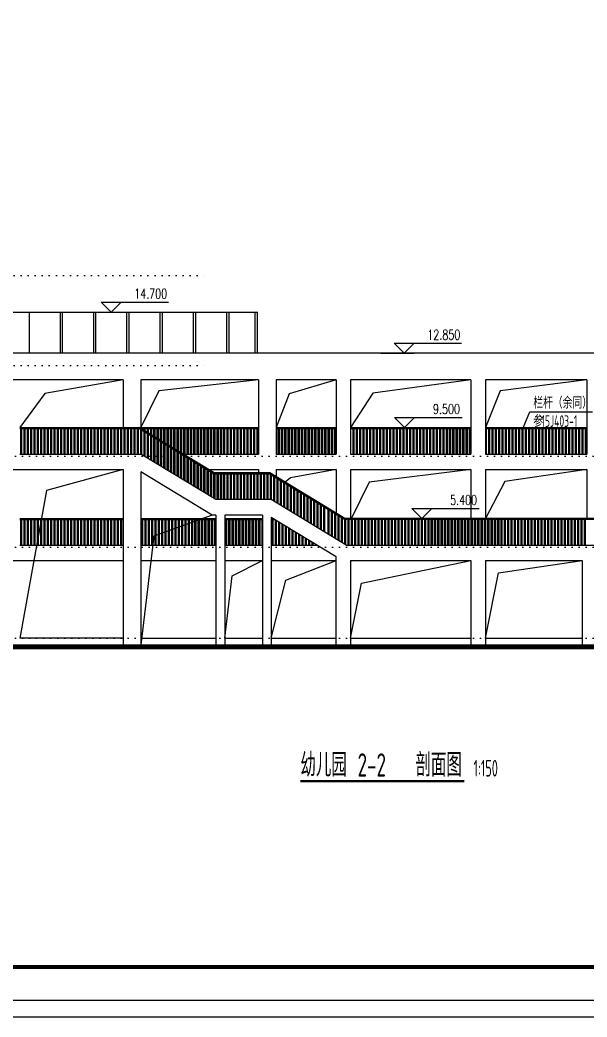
# Model space of a CAD drawing. Header units: millimetres. Extents: x -1048436 to -185795, y -983427 to 400387.
# Drawn here: x -732576 to -707016, y -983427 to -938478 of the extents above; entities that cross this region are included whole.
import ezdxf
from ezdxf.enums import TextEntityAlignment as Align

# ---------------------------------------------------------------- set-up
doc = ezdxf.new("R2010")
doc.units = ezdxf.units.MM
doc.header["$LTSCALE"] = 500
doc.linetypes.add('DOT', pattern=[6.35, 0, -6.35])
for name, color, linetype in [('C-SHET-TTLB', 11, 'Continuous'), ('DIM_ELEV', 3, 'Continuous'), ('PUB_TEXT', 7, 'Continuous'), ('建-文字', 4, 'Continuous'), ('建-楼梯-扶手栏杆', 3, 'Continuous'), ('建-窗', 135, 'Continuous'), ('建-符号', 13, 'Continuous'), ('楼层虚线', 1, 'Continuous')]:
    doc.layers.add(name, color=color, linetype=linetype)
doc.styles.add('_TCH_DIM', font='SIMPLEX', dxfattribs={"bigfont": 'GBCBIG'})
doc.styles.add('ECADI', font='hzs.shx', dxfattribs={"width": 0.7, "bigfont": 'hztxt.shx'})
doc.styles.add('XD2008', font='xd-hzs.shx', dxfattribs={"width": 0.7, "bigfont": 'xd-hztxt.shx'})
doc.styles.add('法文字体', font='tssdeng1.shx', dxfattribs={"width": 0.7, "bigfont": '@extfont2.shx'})

# ---------------------------------------------------------------- blocks, each defined once
blk = doc.blocks.new('集团图框A1')
at = {"layer": 'C-SHET-TTLB'}
for points in [[(1095.85, -95.53), (1095.85, -699.53), (244.85, -699.53), (244.85, -95.53)], [(1090.85, -100.53), (1090.85, -694.53), (249.85, -694.53), (249.85, -100.53)]]:
    blk.add_lwpolyline(points, close=True, dxfattribs=at)
at = {"layer": 'C-SHET-TTLB', "const_width": 1.2}
blk.add_lwpolyline([(268.25, -110.53), (1080.85, -110.53), (1080.85, -684.53), (268.25, -684.53)], close=True, dxfattribs=at)
at = {"color": 2, "style": 'ECADI', "width": 0.7}
for tag, p in [('序号1', (1009.72, -381.88)), ('记要1', (1037.92, -381.9)), ('日期1', (1073.26, -381.71)), ('序号2', (1009.72, -387.77)), ('记要2', (1037.92, -387.79)), ('日期2', (1073.26, -387.6)), ('序号3', (1009.72, -393.63)), ('记要3', (1037.92, -393.65)), ('日期3', (1073.26, -393.46)), ('序号4', (1009.72, -399.51)), ('记要4', (1037.92, -399.53)), ('日期4', (1073.26, -399.35)), ('合作设计单位', (1042.53, -542.75)), ('审定人', (1041.84, -561.74)), ('审核人', (1041.84, -571.23)), ('设计总负责人', (1041.84, -580.99)), ('专业负责人', (1041.84, -591.72)), ('校对人', (1041.84, -601.96)), ('设计人', (1041.84, -611.83)), ('建设单位上', (1044.38, -619.93)), ('建设单位中', (1044.38, -623.89)), ('建设单位下', (1044.38, -627.74)), ('项目名称上', (1044.35, -632.3)), ('项目名称中', (1044.35, -636.38)), ('项目名称下', (1044.35, -640.33)), ('子项', (1043.59, -646.93)), ('图名上', (1044.47, -653.59)), ('图名中', (1044.47, -657.5)), ('图名下', (1044.47, -661.62)), ('工程编号', (1027.1, -667.58)), ('阶段', (1063.92, -667.61)), ('比例', (1025.96, -674.19)), ('专业', (1063.72, -673.97)), ('日期', (1026.1, -680.73)), ('图别、图号', (1066.05, -680.84))]:
    blk.add_attdef(tag, text='', height=3.5, dxfattribs=at).set_placement(p, align=Align.MIDDLE)
blk = doc.blocks.new('A1')
blk.add_blockref('集团图框A1', (-609654.51, -640037.88))

msp = doc.modelspace()

# ---------------------------------------------------------------- linework, layer by layer
for p, q in [((-693600, -953498.1), (-733249.5, -953498.1)), ((-727928.5, -954698.1), (-733349.5, -954698.1)), ((-727928.5, -954698.1), (-727928.5, -956848.1)), ((-721824.4, -954698.1), (-727128.5, -954698.1)), ((-727128.5, -954698.1), (-727128.5, -956848.1)), ((-721824.4, -954698.1), (-721824.4, -958048.1)), ((-718321.2, -954698.1), (-721024.4, -954698.1)), ((-721024.4, -954698.1), (-721024.4, -958048.1)), ((-718321.2, -954698.1), (-718321.2, -958048.1)), ((-712248.2, -954698.1), (-717671.2, -954698.1)), ((-717671.2, -954698.1), (-717671.2, -958048.1)), ((-712248.2, -954698.1), (-712248.2, -958048.1)), ((-707031.7, -954698.1), (-711598.2, -954698.1)), ((-711598.2, -954698.1), (-711598.2, -958048.1)), ((-707031.7, -954698.1), (-707031.7, -958048.1)), ((-727928.6, -958748.1), (-727928.6, -966648.1)), ((-721824.4, -958748.1), (-721824.4, -958948.1)), ((-721024.4, -958748.1), (-721024.4, -959076.3)), ((-718321.2, -958748.1), (-718321.2, -960715.8)), ((-717671.2, -958748.1), (-717671.2, -960998.1)), ((-712248.2, -958748.1), (-712248.2, -960948.1)), ((-711598.2, -958748.1), (-711598.2, -960948.1)), ((-707031.7, -958748.1), (-707031.7, -960948.1)), ((-723748.5, -960798.1), (-723748.5, -966648.1)), ((-723348.5, -960798.1), (-723348.5, -966648.1)), ((-721648.5, -960798.1), (-721648.5, -966648.1)), ((-721248.5, -960899.9), (-721248.5, -966648.1)), ((-717671.9, -962848.1), (-717671.9, -966648.1)), ((-712248.2, -962848.1), (-712248.2, -966648.1)), ((-711598.2, -962848.1), (-711598.2, -966648.1)), ((-707230.9, -962848.1), (-707230.9, -966748.1)), ((-727928.6, -966348.1), (-732576.4, -966348.1)), ((-733576.4, -966648.1), (-697200, -966648.1))]:
    msp.add_line(p, q)
for points, const_width in [([(-733176.4, -951648.1), (-721867.6, -951648.1), (-721867.6, -953498.1), (-693600, -953498.1), (-693600, -952748.1), (-693000, -952748.1), (-693000, -943748.1), (-689500, -943748.1), (-689500, -952748.1), (-673200, -952748.1), (-673200, -966648.1)], 50), ([(-693591.7, -966447.8), (-697195.8, -966748.1), (-733576.4, -966748.1)], 200)]:
    msp.add_lwpolyline(points, dxfattribs=dict(const_width=const_width))
for points in [[(-727928.5, -954698.1), (-731459.6, -955318), (-732576.4, -956848.1)], [(-721824.4, -954698.1), (-726314.7, -955193.4), (-727128.5, -956848.1)], [(-718321.2, -954698.1), (-720441.4, -955338.6), (-721024.4, -956848.1)], [(-712248.2, -954698.1), (-716666, -955304.8), (-717671.2, -956848.1)], [(-707031.7, -954698.1), (-710936.9, -955202.5), (-711598.2, -956848.1)], [(-732576.4, -958048.1), (-727128.5, -958048.1)], [(-717868.5, -962148.1), (-721248.5, -960098.1), (-723748.5, -960098.1), (-727128.5, -958048.1)], [(-725219.6, -958048.1), (-721824.4, -958048.1)], [(-721024.4, -958048.1), (-718321.2, -958048.1)], [(-717671.2, -958048.1), (-712248.2, -958048.1)], [(-711598.2, -958048.1), (-707031.7, -958048.1)], [(-733176.4, -958748.1), (-727928.6, -958748.1)], [(-727928.6, -958748.1), (-731383.3, -959696.6), (-732576.4, -966348.1)], [(-724065.5, -958748.1), (-721824.4, -958748.1)], [(-721024.4, -958748.1), (-718321.2, -958748.1)], [(-718321.2, -958748.1), (-720383.8, -959111.8), (-720628.3, -959316.6)], [(-717671.2, -958748.1), (-712248.2, -958748.1)], [(-712248.2, -958748.1), (-716837.7, -959315), (-717658.8, -960998.1)], [(-711598.2, -958748.1), (-707031.7, -958748.1)], [(-707031.7, -958748.1), (-710727.9, -959279.5), (-711598.2, -960948.1)], [(-723748.5, -960798.1), (-723916.2, -960798.1), (-727128.6, -958849.8), (-727128.6, -966648.1)], [(-723916.2, -960798.1), (-726540.2, -961751.9), (-727128.6, -966648.1)], [(-721648.5, -960798.1), (-723348.5, -960798.1)], [(-718321.9, -966648.1), (-718321.9, -962674.9), (-721248.5, -960899.9)], [(-732576.4, -962148.1), (-727928.6, -962148.1)], [(-727128.6, -962148.1), (-723748.5, -962148.1)], [(-723348.5, -962148.1), (-721648.5, -962148.1)], [(-721248.5, -962148.1), (-719190.4, -962148.1)], [(-717868.5, -962148.1), (-700800, -962148.1)], [(-733176.4, -962848.1), (-727928.6, -962848.1)], [(-727128.6, -962848.1), (-723748.5, -962848.1)], [(-723348.5, -962848.1), (-721648.5, -962848.1)], [(-723348.5, -966348.1), (-723004.5, -963534.3), (-721648.5, -962848.1)], [(-721248.5, -962848.1), (-718321.9, -962848.1)], [(-721248.5, -966348.1), (-720591.4, -963727.6), (-718321.9, -962848.1)], [(-717671.9, -962848.1), (-712248.2, -962848.1)], [(-717671.9, -966348.1), (-717186.4, -963864), (-712248.2, -962848.1)], [(-711598.2, -962848.1), (-707230.9, -962848.1)], [(-711598.2, -966348.1), (-711010, -963401.8), (-707230.9, -962848.1)], [(-727128.6, -966348.1), (-723748.5, -966348.1)], [(-723348.5, -966348.1), (-721648.5, -966348.1)], [(-721248.5, -966348.1), (-718321.9, -966348.1)], [(-717671.9, -966348.1), (-712248.2, -966348.1)], [(-711598.2, -966348.1), (-707230.9, -966348.1)]]:
    msp.add_lwpolyline(points)
at = {"layer": 'DIM_ELEV'}
for p, q in [((-728467.6, -951648.1), (-728917.6, -951198.1)), ((-728917.6, -951198.1), (-725880.1, -951198.1)), ((-728467.6, -951648.1), (-728017.6, -951198.1)), ((-729517.6, -951648.1), (-728017.6, -951648.1)), ((-715257, -953498.1), (-715707, -953048.1)), ((-715707, -953048.1), (-712669.5, -953048.1)), ((-715257, -953498.1), (-714807, -953048.1)), ((-716307, -953498.1), (-714807, -953498.1)), ((-715238.9, -956848.1), (-715688.9, -956398.1)), ((-715688.9, -956398.1), (-712651.4, -956398.1)), ((-715238.9, -956848.1), (-714788.9, -956398.1)), ((-716288.9, -956848.1), (-714788.9, -956848.1)), ((-714468.3, -960948.1), (-714918.3, -960498.1)), ((-714918.3, -960498.1), (-711880.8, -960498.1)), ((-714468.3, -960948.1), (-714018.3, -960498.1)), ((-715518.3, -960948.1), (-714018.3, -960948.1))]:
    msp.add_line(p, q, dxfattribs=at)
at = {"layer": '建-楼梯-扶手栏杆'}
for p, q in [((-732549.4, -956898.1), (-732549.4, -958048.1)), ((-732499.4, -956898.1), (-732499.4, -958048.1)), ((-732399.4, -956898.1), (-732399.4, -958048.1)), ((-732349.4, -956898.1), (-732349.4, -958048.1)), ((-732249.4, -956898.1), (-732249.4, -958048.1)), ((-732199.4, -956898.1), (-732199.4, -958048.1)), ((-732099.4, -956898.1), (-732099.4, -958048.1)), ((-732049.4, -956898.1), (-732049.4, -958048.1)), ((-731949.4, -956898.1), (-731949.4, -958048.1)), ((-731899.4, -956898.1), (-731899.4, -958048.1)), ((-731799.4, -956898.1), (-731799.4, -958048.1)), ((-731749.4, -956898.1), (-731749.4, -958048.1)), ((-731649.4, -956898.1), (-731649.4, -958048.1)), ((-731599.4, -956898.1), (-731599.4, -958048.1)), ((-731499.4, -956898.1), (-731499.4, -958048.1)), ((-731449.4, -956898.1), (-731449.4, -958048.1)), ((-731349.4, -956898.1), (-731349.4, -958048.1)), ((-731299.4, -956898.1), (-731299.4, -958048.1)), ((-731199.4, -956898.1), (-731199.4, -958048.1)), ((-731149.4, -956898.1), (-731149.4, -958048.1)), ((-731049.4, -956898.1), (-731049.4, -958048.1)), ((-730999.4, -956898.1), (-730999.4, -958048.1)), ((-730899.4, -956898.1), (-730899.4, -958048.1)), ((-730849.4, -956898.1), (-730849.4, -958048.1)), ((-730749.4, -956898.1), (-730749.4, -958048.1)), ((-730699.4, -956898.1), (-730699.4, -958048.1)), ((-730599.4, -956898.1), (-730599.4, -958048.1)), ((-730549.4, -956898.1), (-730549.4, -958048.1)), ((-730449.4, -956898.1), (-730449.4, -958048.1)), ((-730399.4, -956898.1), (-730399.4, -958048.1)), ((-730299.4, -956898.1), (-730299.4, -958048.1)), ((-730249.4, -956898.1), (-730249.4, -958048.1)), ((-730149.4, -956898.1), (-730149.4, -958048.1)), ((-730099.4, -956898.1), (-730099.4, -958048.1)), ((-729999.4, -956898.1), (-729999.4, -958048.1)), ((-729949.4, -956898.1), (-729949.4, -958048.1)), ((-729849.4, -956898.1), (-729849.4, -958048.1)), ((-729799.4, -956898.1), (-729799.4, -958048.1)), ((-729699.4, -956898.1), (-729699.4, -958048.1)), ((-729649.4, -956898.1), (-729649.4, -958048.1)), ((-729549.4, -956898.1), (-729549.4, -958048.1)), ((-729499.4, -956898.1), (-729499.4, -958048.1)), ((-729399.4, -956898.1), (-729399.4, -958048.1)), ((-729349.4, -956898.1), (-729349.4, -958048.1)), ((-729249.4, -956898.1), (-729249.4, -958048.1)), ((-729199.4, -956898.1), (-729199.4, -958048.1)), ((-729099.4, -956898.1), (-729099.4, -958048.1)), ((-729049.4, -956898.1), (-729049.4, -958048.1)), ((-728949.4, -956898.1), (-728949.4, -958048.1)), ((-728899.4, -956898.1), (-728899.4, -958048.1)), ((-728799.4, -956898.1), (-728799.4, -958048.1)), ((-728749.4, -956898.1), (-728749.4, -958048.1)), ((-728649.4, -956898.1), (-728649.4, -958048.1)), ((-728599.4, -956898.1), (-728599.4, -958048.1)), ((-728499.4, -956898.1), (-728499.4, -958048.1)), ((-728449.4, -956898.1), (-728449.4, -958048.1)), ((-728349.4, -956898.1), (-728349.4, -958048.1)), ((-728299.4, -956898.1), (-728299.4, -958048.1)), ((-728199.4, -956898.1), (-728199.4, -958048.1)), ((-728149.4, -956898.1), (-728149.4, -958048.1)), ((-728049.4, -956898.1), (-728049.4, -958048.1)), ((-727999.4, -956898.1), (-727999.4, -958048.1)), ((-727899.4, -956898.1), (-727899.4, -958048.1)), ((-727849.4, -956898.1), (-727849.4, -958048.1)), ((-727749.4, -956898.1), (-727749.4, -958048.1)), ((-727699.4, -956898.1), (-727699.4, -958048.1)), ((-727599.4, -956898.1), (-727599.4, -958048.1)), ((-727549.4, -956898.1), (-727549.4, -958048.1)), ((-727449.4, -956898.1), (-727449.4, -958048.1)), ((-727399.4, -956898.1), (-727399.4, -958048.1)), ((-727299.4, -956898.1), (-727299.4, -958048.1)), ((-727249.4, -956898.1), (-727249.4, -958048.1)), ((-727149.4, -956936.2), (-727149.4, -958048.1)), ((-727099.4, -956898.1), (-727099.4, -956908)), ((-726999.4, -956898.1), (-726999.4, -956968.7)), ((-726949.4, -956898.1), (-726949.4, -956999)), ((-726849.4, -956898.1), (-726849.4, -957059.6)), ((-726799.4, -956898.1), (-726799.4, -957090)), ((-726699.4, -956898.1), (-726699.4, -957150.6)), ((-726649.4, -956898.1), (-726649.4, -957180.9)), ((-726549.4, -956898.1), (-726549.4, -957241.6)), ((-726499.4, -956898.1), (-726499.4, -957271.9)), ((-726399.4, -956898.1), (-726399.4, -957332.6)), ((-726349.4, -956898.1), (-726349.4, -957362.9)), ((-726249.4, -956898.1), (-726249.4, -957423.5)), ((-726199.4, -956898.1), (-726199.4, -957453.9)), ((-726099.4, -956898.1), (-726099.4, -957514.5)), ((-726049.4, -956898.1), (-726049.4, -957544.8)), ((-725949.4, -956898.1), (-725949.4, -957605.5)), ((-725899.4, -956898.1), (-725899.4, -957635.8)), ((-725799.4, -956898.1), (-725799.4, -957696.5)), ((-725749.4, -956898.1), (-725749.4, -957726.8)), ((-725649.4, -956898.1), (-725649.4, -957787.4)), ((-725599.4, -956898.1), (-725599.4, -957817.8)), ((-725499.4, -956898.1), (-725499.4, -957878.4)), ((-725449.4, -956898.1), (-725449.4, -957908.7)), ((-725349.4, -956898.1), (-725349.4, -957969.4)), ((-725299.4, -956898.1), (-725299.4, -957999.7)), ((-725199.4, -956898.1), (-725199.4, -958048.1)), ((-725149.4, -956898.1), (-725149.4, -958048.1)), ((-725049.4, -956898.1), (-725049.4, -958048.1)), ((-724999.4, -956898.1), (-724999.4, -958048.1)), ((-724899.4, -956898.1), (-724899.4, -958048.1)), ((-724849.4, -956898.1), (-724849.4, -958048.1)), ((-724749.4, -956898.1), (-724749.4, -958048.1)), ((-724699.4, -956898.1), (-724699.4, -958048.1)), ((-724599.4, -956898.1), (-724599.4, -958048.1)), ((-724549.4, -956898.1), (-724549.4, -958048.1)), ((-724449.4, -956898.1), (-724449.4, -958048.1)), ((-724399.4, -956898.1), (-724399.4, -958048.1)), ((-724299.4, -956898.1), (-724299.4, -958048.1)), ((-724249.4, -956898.1), (-724249.4, -958048.1)), ((-724149.4, -956898.1), (-724149.4, -958048.1)), ((-724099.4, -956898.1), (-724099.4, -958048.1)), ((-723999.4, -956898.1), (-723999.4, -958048.1)), ((-723949.4, -956898.1), (-723949.4, -958048.1)), ((-723849.4, -956898.1), (-723849.4, -958048.1)), ((-723799.4, -956898.1), (-723799.4, -958048.1)), ((-723699.4, -956898.1), (-723699.4, -958048.1)), ((-723649.4, -956898.1), (-723649.4, -958048.1)), ((-723549.4, -956898.1), (-723549.4, -958048.1)), ((-723499.4, -956898.1), (-723499.4, -958048.1)), ((-723399.4, -956898.1), (-723399.4, -958048.1)), ((-723349.4, -956898.1), (-723349.4, -958048.1)), ((-723249.4, -956898.1), (-723249.4, -958048.1)), ((-723199.4, -956898.1), (-723199.4, -958048.1)), ((-723099.4, -956898.1), (-723099.4, -958048.1)), ((-723049.4, -956898.1), (-723049.4, -958048.1)), ((-722949.4, -956898.1), (-722949.4, -958048.1)), ((-722899.4, -956898.1), (-722899.4, -958048.1)), ((-722799.4, -956898.1), (-722799.4, -958048.1)), ((-722749.4, -956898.1), (-722749.4, -958048.1)), ((-722649.4, -956898.1), (-722649.4, -958048.1)), ((-722599.4, -956898.1), (-722599.4, -958048.1)), ((-722499.4, -956898.1), (-722499.4, -958048.1)), ((-722449.4, -956898.1), (-722449.4, -958048.1)), ((-722349.4, -956898.1), (-722349.4, -958048.1)), ((-722299.4, -956898.1), (-722299.4, -958048.1)), ((-722199.4, -956898.1), (-722199.4, -958048.1)), ((-722149.4, -956898.1), (-722149.4, -958048.1)), ((-722049.4, -956898.1), (-722049.4, -958048.1)), ((-721999.4, -956898.1), (-721999.4, -958048.1)), ((-721899.4, -956898.1), (-721899.4, -958048.1)), ((-721849.4, -956898.1), (-721849.4, -958048.1)), ((-720946.2, -956898.1), (-720946.2, -958048.1)), ((-720896.2, -956898.1), (-720896.2, -958048.1)), ((-720796.2, -956898.1), (-720796.2, -958048.1)), ((-720746.2, -956898.1), (-720746.2, -958048.1)), ((-720646.2, -956898.1), (-720646.2, -958048.1)), ((-720596.2, -956898.1), (-720596.2, -958048.1)), ((-720496.2, -956898.1), (-720496.2, -958048.1)), ((-720446.2, -956898.1), (-720446.2, -958048.1)), ((-720346.2, -956898.1), (-720346.2, -958048.1)), ((-720296.2, -956898.1), (-720296.2, -958048.1)), ((-720196.2, -956898.1), (-720196.2, -958048.1)), ((-720146.2, -956898.1), (-720146.2, -958048.1)), ((-720046.2, -956898.1), (-720046.2, -958048.1)), ((-719996.2, -956898.1), (-719996.2, -958048.1)), ((-719896.2, -956898.1), (-719896.2, -958048.1)), ((-719846.2, -956898.1), (-719846.2, -958048.1)), ((-719746.2, -956898.1), (-719746.2, -958048.1)), ((-719696.2, -956898.1), (-719696.2, -958048.1)), ((-719596.2, -956898.1), (-719596.2, -958048.1)), ((-719546.2, -956898.1), (-719546.2, -958048.1)), ((-719446.2, -956898.1), (-719446.2, -958048.1)), ((-719396.2, -956898.1), (-719396.2, -958048.1)), ((-719296.2, -956898.1), (-719296.2, -958048.1)), ((-719246.2, -956898.1), (-719246.2, -958048.1)), ((-719146.2, -956898.1), (-719146.2, -958048.1)), ((-719096.2, -956898.1), (-719096.2, -958048.1)), ((-718996.2, -956898.1), (-718996.2, -958048.1)), ((-718946.2, -956898.1), (-718946.2, -958048.1)), ((-718846.2, -956898.1), (-718846.2, -958048.1)), ((-718796.2, -956898.1), (-718796.2, -958048.1)), ((-718696.2, -956898.1), (-718696.2, -958048.1)), ((-718646.2, -956898.1), (-718646.2, -958048.1)), ((-718546.2, -956898.1), (-718546.2, -958048.1)), ((-718496.2, -956898.1), (-718496.2, -958048.1)), ((-718396.2, -956898.1), (-718396.2, -958048.1)), ((-718346.2, -956898.1), (-718346.2, -958048.1)), ((-717573.2, -956898.1), (-717573.2, -958048.1)), ((-717523.2, -956898.1), (-717523.2, -958048.1)), ((-717423.2, -956898.1), (-717423.2, -958048.1)), ((-717373.2, -956898.1), (-717373.2, -958048.1)), ((-717273.2, -956898.1), (-717273.2, -958048.1)), ((-717223.2, -956898.1), (-717223.2, -958048.1)), ((-717123.2, -956898.1), (-717123.2, -958048.1)), ((-717073.2, -956898.1), (-717073.2, -958048.1)), ((-716973.2, -956898.1), (-716973.2, -958048.1)), ((-716923.2, -956898.1), (-716923.2, -958048.1)), ((-716823.2, -956898.1), (-716823.2, -958048.1)), ((-716773.2, -956898.1), (-716773.2, -958048.1)), ((-716673.2, -956898.1), (-716673.2, -958048.1)), ((-716623.2, -956898.1), (-716623.2, -958048.1)), ((-716523.2, -956898.1), (-716523.2, -958048.1)), ((-716473.2, -956898.1), (-716473.2, -958048.1)), ((-716373.2, -956898.1), (-716373.2, -958048.1)), ((-716323.2, -956898.1), (-716323.2, -958048.1)), ((-716223.2, -956898.1), (-716223.2, -958048.1)), ((-716173.2, -956898.1), (-716173.2, -958048.1)), ((-716073.2, -956898.1), (-716073.2, -958048.1)), ((-716023.2, -956898.1), (-716023.2, -958048.1)), ((-715923.2, -956898.1), (-715923.2, -958048.1)), ((-715873.2, -956898.1), (-715873.2, -958048.1)), ((-715773.2, -956898.1), (-715773.2, -958048.1)), ((-715723.2, -956898.1), (-715723.2, -958048.1)), ((-715623.2, -956898.1), (-715623.2, -958048.1)), ((-715573.2, -956898.1), (-715573.2, -958048.1)), ((-715473.2, -956898.1), (-715473.2, -958048.1)), ((-715423.2, -956898.1), (-715423.2, -958048.1)), ((-715323.2, -956898.1), (-715323.2, -958048.1)), ((-715273.2, -956898.1), (-715273.2, -958048.1)), ((-715173.2, -956898.1), (-715173.2, -958048.1)), ((-715123.2, -956898.1), (-715123.2, -958048.1)), ((-715023.2, -956898.1), (-715023.2, -958048.1)), ((-714973.2, -956898.1), (-714973.2, -958048.1)), ((-714873.2, -956898.1), (-714873.2, -958048.1)), ((-714823.2, -956898.1), (-714823.2, -958048.1)), ((-714723.2, -956898.1), (-714723.2, -958048.1)), ((-714673.2, -956898.1), (-714673.2, -958048.1)), ((-714573.2, -956898.1), (-714573.2, -958048.1)), ((-714523.2, -956898.1), (-714523.2, -958048.1)), ((-714423.2, -956898.1), (-714423.2, -958048.1)), ((-714373.2, -956898.1), (-714373.2, -958048.1)), ((-714273.2, -956898.1), (-714273.2, -958048.1)), ((-714223.2, -956898.1), (-714223.2, -958048.1)), ((-714123.2, -956898.1), (-714123.2, -958048.1)), ((-714073.2, -956898.1), (-714073.2, -958048.1)), ((-713973.2, -956898.1), (-713973.2, -958048.1)), ((-713923.2, -956898.1), (-713923.2, -958048.1)), ((-713823.2, -956898.1), (-713823.2, -958048.1)), ((-713773.2, -956898.1), (-713773.2, -958048.1)), ((-713673.2, -956898.1), (-713673.2, -958048.1)), ((-713623.2, -956898.1), (-713623.2, -958048.1)), ((-713523.2, -956898.1), (-713523.2, -958048.1)), ((-713473.2, -956898.1), (-713473.2, -958048.1)), ((-713373.2, -956898.1), (-713373.2, -958048.1)), ((-713323.2, -956898.1), (-713323.2, -958048.1)), ((-713223.2, -956898.1), (-713223.2, -958048.1)), ((-713173.2, -956898.1), (-713173.2, -958048.1)), ((-713073.2, -956898.1), (-713073.2, -958048.1)), ((-713023.2, -956898.1), (-713023.2, -958048.1)), ((-712923.2, -956898.1), (-712923.2, -958048.1)), ((-712873.2, -956898.1), (-712873.2, -958048.1)), ((-712773.2, -956898.1), (-712773.2, -958048.1)), ((-712723.2, -956898.1), (-712723.2, -958048.1)), ((-712623.2, -956898.1), (-712623.2, -958048.1)), ((-712573.2, -956898.1), (-712573.2, -958048.1)), ((-712473.2, -956898.1), (-712473.2, -958048.1)), ((-712423.2, -956898.1), (-712423.2, -958048.1)), ((-712323.2, -956898.1), (-712323.2, -958048.1)), ((-712273.2, -956898.1), (-712273.2, -958048.1)), ((-711556.7, -956898.1), (-711556.7, -958048.1)), ((-711456.7, -956898.1), (-711456.7, -958048.1)), ((-711406.7, -956898.1), (-711406.7, -958048.1)), ((-711306.7, -956898.1), (-711306.7, -958048.1)), ((-711256.7, -956898.1), (-711256.7, -958048.1)), ((-711156.7, -956898.1), (-711156.7, -958048.1)), ((-711106.7, -956898.1), (-711106.7, -958048.1)), ((-711006.7, -956898.1), (-711006.7, -958048.1)), ((-710956.7, -956898.1), (-710956.7, -958048.1)), ((-710856.7, -956898.1), (-710856.7, -958048.1)), ((-710806.7, -956898.1), (-710806.7, -958048.1)), ((-710706.7, -956898.1), (-710706.7, -958048.1)), ((-710656.7, -956898.1), (-710656.7, -958048.1)), ((-710556.7, -956898.1), (-710556.7, -958048.1)), ((-710506.7, -956898.1), (-710506.7, -958048.1)), ((-710406.7, -956898.1), (-710406.7, -958048.1)), ((-710356.7, -956898.1), (-710356.7, -958048.1)), ((-710256.7, -956898.1), (-710256.7, -958048.1)), ((-710206.7, -956898.1), (-710206.7, -958048.1)), ((-710106.7, -956898.1), (-710106.7, -958048.1)), ((-710056.7, -956898.1), (-710056.7, -958048.1)), ((-709956.7, -956898.1), (-709956.7, -958048.1)), ((-709906.7, -956898.1), (-709906.7, -958048.1)), ((-709806.7, -956898.1), (-709806.7, -958048.1)), ((-709756.7, -956898.1), (-709756.7, -958048.1)), ((-709656.7, -956898.1), (-709656.7, -958048.1)), ((-709606.7, -956898.1), (-709606.7, -958048.1)), ((-709506.7, -956898.1), (-709506.7, -958048.1)), ((-709456.7, -956898.1), (-709456.7, -958048.1)), ((-709356.7, -956898.1), (-709356.7, -958048.1)), ((-709306.7, -956898.1), (-709306.7, -958048.1)), ((-709206.7, -956898.1), (-709206.7, -958048.1)), ((-709156.7, -956898.1), (-709156.7, -958048.1)), ((-709056.7, -956898.1), (-709056.7, -958048.1)), ((-709006.7, -956898.1), (-709006.7, -958048.1)), ((-708906.7, -956898.1), (-708906.7, -958048.1)), ((-708856.7, -956898.1), (-708856.7, -958048.1)), ((-708756.7, -956898.1), (-708756.7, -958048.1)), ((-708706.7, -956898.1), (-708706.7, -958048.1)), ((-708606.7, -956898.1), (-708606.7, -958048.1)), ((-708556.7, -956898.1), (-708556.7, -958048.1)), ((-708456.7, -956898.1), (-708456.7, -958048.1)), ((-708406.7, -956898.1), (-708406.7, -958048.1)), ((-708306.7, -956898.1), (-708306.7, -958048.1)), ((-708256.7, -956898.1), (-708256.7, -958048.1)), ((-708156.7, -956898.1), (-708156.7, -958048.1)), ((-708106.7, -956898.1), (-708106.7, -958048.1)), ((-708006.7, -956898.1), (-708006.7, -958048.1)), ((-707956.7, -956898.1), (-707956.7, -958048.1)), ((-707856.7, -956898.1), (-707856.7, -958048.1)), ((-707806.7, -956898.1), (-707806.7, -958048.1)), ((-707706.7, -956898.1), (-707706.7, -958048.1)), ((-707656.7, -956898.1), (-707656.7, -958048.1)), ((-707556.7, -956898.1), (-707556.7, -958048.1)), ((-707506.7, -956898.1), (-707506.7, -958048.1)), ((-707406.7, -956898.1), (-707406.7, -958048.1)), ((-707356.7, -956898.1), (-707356.7, -958048.1)), ((-707256.7, -956898.1), (-707256.7, -958048.1)), ((-707206.7, -956898.1), (-707206.7, -958048.1)), ((-707106.7, -956898.1), (-707106.7, -958048.1)), ((-707056.7, -956898.1), (-707056.7, -958048.1)), ((-727099.4, -956966.5), (-727099.4, -958065.8)), ((-726999.4, -957027.1), (-726999.4, -958126.4)), ((-726949.4, -957057.5), (-726949.4, -958156.7)), ((-726849.4, -957118.1), (-726849.4, -958217.4)), ((-726799.4, -957148.4), (-726799.4, -958247.7)), ((-726699.4, -957209.1), (-726699.4, -958308.4)), ((-726649.4, -957239.4), (-726649.4, -958338.7)), ((-726549.4, -957300.1), (-726549.4, -958399.3)), ((-726499.4, -957330.4), (-726499.4, -958429.7)), ((-726399.4, -957391), (-726399.4, -958490.3)), ((-726349.4, -957421.4), (-726349.4, -958520.6)), ((-726249.4, -957482), (-726249.4, -958581.3)), ((-726199.4, -957512.3), (-726199.4, -958611.6)), ((-726099.4, -957573), (-726099.4, -958672.3)), ((-726049.4, -957603.3), (-726049.4, -958702.6)), ((-725949.4, -957664), (-725949.4, -958763.2)), ((-725899.4, -957694.3), (-725899.4, -958793.6)), ((-725799.4, -957754.9), (-725799.4, -958854.2)), ((-725749.4, -957785.3), (-725749.4, -958884.5)), ((-725649.4, -957845.9), (-725649.4, -958945.2)), ((-725599.4, -957876.2), (-725599.4, -958975.5)), ((-725499.4, -957936.9), (-725499.4, -959036.2)), ((-725449.4, -957967.2), (-725449.4, -959066.5)), ((-725349.4, -958027.9), (-725349.4, -959127.1)), ((-725299.4, -958058.2), (-725299.4, -959157.5)), ((-725199.4, -958118.9), (-725199.4, -959218.1)), ((-725149.4, -958149.2), (-725149.4, -959248.5)), ((-725049.4, -958209.8), (-725049.4, -959309.1)), ((-724999.4, -958240.2), (-724999.4, -959339.4)), ((-724899.4, -958300.8), (-724899.4, -959400.1)), ((-724849.4, -958331.1), (-724849.4, -959430.4)), ((-724749.4, -958391.8), (-724749.4, -959491.1)), ((-724699.4, -958422.1), (-724699.4, -959521.4)), ((-724599.4, -958482.8), (-724599.4, -959582)), ((-724549.4, -958513.1), (-724549.4, -959612.4)), ((-724449.4, -958573.7), (-724449.4, -959673)), ((-724399.4, -958604.1), (-724399.4, -959703.3)), ((-724299.4, -958664.7), (-724299.4, -959764)), ((-724249.4, -958695), (-724249.4, -959794.3)), ((-724149.4, -958755.7), (-724149.4, -959855)), ((-724099.4, -958786), (-724099.4, -959885.3)), ((-723999.4, -958846.7), (-723999.4, -959945.9)), ((-723949.4, -958877), (-723949.4, -959976.3)), ((-723849.4, -958937.6), (-723849.4, -960036.9)), ((-723799.4, -958948.1), (-723799.4, -960067.2)), ((-723699.4, -958948.1), (-723699.4, -960098.1)), ((-723649.4, -958948.1), (-723649.4, -960098.1)), ((-723549.4, -958948.1), (-723549.4, -960098.1)), ((-723499.4, -958948.1), (-723499.4, -960098.1)), ((-723399.4, -958948.1), (-723399.4, -960098.1)), ((-723349.4, -958948.1), (-723349.4, -960098.1)), ((-723249.4, -958948.1), (-723249.4, -960098.1)), ((-723199.4, -958948.1), (-723199.4, -960098.1)), ((-723099.4, -958948.1), (-723099.4, -960098.1)), ((-723049.4, -958948.1), (-723049.4, -960098.1)), ((-722949.4, -958948.1), (-722949.4, -960098.1)), ((-722899.4, -958948.1), (-722899.4, -960098.1)), ((-722799.4, -958948.1), (-722799.4, -960098.1)), ((-722749.4, -958948.1), (-722749.4, -960098.1)), ((-722649.4, -958948.1), (-722649.4, -960098.1)), ((-722599.4, -958948.1), (-722599.4, -960098.1)), ((-722499.4, -958948.1), (-722499.4, -960098.1)), ((-722449.4, -958948.1), (-722449.4, -960098.1)), ((-722349.4, -958948.1), (-722349.4, -960098.1)), ((-722299.4, -958948.1), (-722299.4, -960098.1)), ((-722199.4, -958948.1), (-722199.4, -960098.1)), ((-722149.4, -958948.1), (-722149.4, -960098.1)), ((-722049.4, -958948.1), (-722049.4, -960098.1)), ((-721999.4, -958948.1), (-721999.4, -960098.1)), ((-721899.4, -958948.1), (-721899.4, -960098.1)), ((-721849.4, -958948.1), (-721849.4, -960098.1)), ((-721749.4, -958948.1), (-721749.4, -960098.1)), ((-721699.4, -958948.1), (-721699.4, -960098.1)), ((-721599.4, -958948.1), (-721599.4, -960098.1)), ((-721549.4, -958948.1), (-721549.4, -960098.1)), ((-721449.4, -958948.1), (-721449.4, -960098.1)), ((-721399.4, -958948.1), (-721399.4, -960098.1)), ((-721299.4, -958968), (-721299.4, -960098.1)), ((-721249.4, -958998.3), (-721249.4, -960098.1)), ((-721149.4, -959058.9), (-721149.4, -960158.2)), ((-721099.4, -959089.3), (-721099.4, -960188.5)), ((-720999.4, -959149.9), (-720999.4, -960249.2)), ((-720949.4, -959180.2), (-720949.4, -960279.5)), ((-720849.4, -959240.9), (-720849.4, -960340.2)), ((-720799.4, -959271.2), (-720799.4, -960370.5)), ((-720699.4, -959331.9), (-720699.4, -960431.1)), ((-720649.4, -959362.2), (-720649.4, -960461.5)), ((-720549.4, -959422.8), (-720549.4, -960522.1)), ((-720499.4, -959453.2), (-720499.4, -960552.4)), ((-720399.4, -959513.8), (-720399.4, -960613.1)), ((-720349.4, -959544.1), (-720349.4, -960643.4)), ((-720249.4, -959604.8), (-720249.4, -960704.1)), ((-720199.4, -959635.1), (-720199.4, -960734.4)), ((-720099.4, -959695.8), (-720099.4, -960795)), ((-720049.4, -959726.1), (-720049.4, -960825.4)), ((-719949.4, -959786.7), (-719949.4, -960886)), ((-719899.4, -959817.1), (-719899.4, -960916.3)), ((-719799.4, -959877.7), (-719799.4, -960977)), ((-719749.4, -959908.1), (-719749.4, -961007.3)), ((-719649.4, -959968.7), (-719649.4, -961068)), ((-719599.4, -959999), (-719599.4, -961098.3)), ((-719499.4, -960059.7), (-719499.4, -961159)), ((-719449.4, -960090), (-719449.4, -961189.3)), ((-719349.4, -960150.7), (-719349.4, -961249.9)), ((-719299.4, -960181), (-719299.4, -961280.3)), ((-719199.4, -960241.6), (-719199.4, -961340.9)), ((-719149.4, -960272), (-719149.4, -961371.2)), ((-719049.4, -960332.6), (-719049.4, -961431.9)), ((-718999.4, -960362.9), (-718999.4, -961462.2)), ((-718899.4, -960423.6), (-718899.4, -961522.9)), ((-718849.4, -960453.9), (-718849.4, -961553.2)), ((-718699.4, -960544.9), (-718699.4, -961644.2)), ((-732549.4, -960998.1), (-732549.4, -962148.1)), ((-732499.4, -960998.1), (-732499.4, -962148.1)), ((-732399.4, -960998.1), (-732399.4, -962148.1)), ((-732349.4, -960998.1), (-732349.4, -962148.1)), ((-732249.4, -960998.1), (-732249.4, -962148.1)), ((-732199.4, -960998.1), (-732199.4, -962148.1)), ((-732099.4, -960998.1), (-732099.4, -962148.1)), ((-732049.4, -960998.1), (-732049.4, -962148.1)), ((-731949.4, -960998.1), (-731949.4, -962148.1)), ((-731899.4, -960998.1), (-731899.4, -962148.1)), ((-731799.4, -960998.1), (-731799.4, -962148.1)), ((-731749.4, -960998.1), (-731749.4, -962148.1)), ((-731649.4, -960998.1), (-731649.4, -962148.1)), ((-731599.4, -960998.1), (-731599.4, -962148.1)), ((-731499.4, -960998.1), (-731499.4, -962148.1)), ((-731449.4, -960998.1), (-731449.4, -962148.1)), ((-731349.4, -960998.1), (-731349.4, -962148.1)), ((-731299.4, -960998.1), (-731299.4, -962148.1)), ((-731199.4, -960998.1), (-731199.4, -962148.1)), ((-731149.4, -960998.1), (-731149.4, -962148.1)), ((-731049.4, -960998.1), (-731049.4, -962148.1)), ((-730999.4, -960998.1), (-730999.4, -962148.1)), ((-730899.4, -960998.1), (-730899.4, -962148.1)), ((-730849.4, -960998.1), (-730849.4, -962148.1)), ((-730749.4, -960998.1), (-730749.4, -962148.1)), ((-730699.4, -960998.1), (-730699.4, -962148.1)), ((-730599.4, -960998.1), (-730599.4, -962148.1)), ((-730549.4, -960998.1), (-730549.4, -962148.1)), ((-730449.4, -960998.1), (-730449.4, -962148.1)), ((-730399.4, -960998.1), (-730399.4, -962148.1)), ((-730299.4, -960998.1), (-730299.4, -962148.1)), ((-730249.4, -960998.1), (-730249.4, -962148.1)), ((-730149.4, -960998.1), (-730149.4, -962148.1)), ((-730099.4, -960998.1), (-730099.4, -962148.1)), ((-729999.4, -960998.1), (-729999.4, -962148.1)), ((-729949.4, -960998.1), (-729949.4, -962148.1)), ((-729849.4, -960998.1), (-729849.4, -962148.1)), ((-729799.4, -960998.1), (-729799.4, -962148.1)), ((-729699.4, -960998.1), (-729699.4, -962148.1)), ((-729649.4, -960998.1), (-729649.4, -962148.1)), ((-729549.4, -960998.1), (-729549.4, -962148.1)), ((-729499.4, -960998.1), (-729499.4, -962148.1)), ((-729399.4, -960998.1), (-729399.4, -962148.1)), ((-729349.4, -960998.1), (-729349.4, -962148.1)), ((-729249.4, -960998.1), (-729249.4, -962148.1)), ((-729199.4, -960998.1), (-729199.4, -962148.1)), ((-729099.4, -960998.1), (-729099.4, -962148.1)), ((-729049.4, -960998.1), (-729049.4, -962148.1)), ((-728949.4, -960998.1), (-728949.4, -962148.1)), ((-728899.4, -960998.1), (-728899.4, -962148.1)), ((-728799.4, -960998.1), (-728799.4, -962148.1)), ((-728749.4, -960998.1), (-728749.4, -962148.1)), ((-728649.4, -960998.1), (-728649.4, -962148.1)), ((-728599.4, -960998.1), (-728599.4, -962148.1)), ((-728499.4, -960998.1), (-728499.4, -962148.1)), ((-728449.4, -960998.1), (-728449.4, -962148.1)), ((-728349.4, -960998.1), (-728349.4, -962148.1)), ((-728299.4, -960998.1), (-728299.4, -962148.1)), ((-728199.4, -960998.1), (-728199.4, -962148.1)), ((-728149.4, -960998.1), (-728149.4, -962148.1)), ((-728049.4, -960998.1), (-728049.4, -962148.1)), ((-727999.4, -960998.1), (-727999.4, -962148.1)), ((-727101.6, -960998.1), (-727101.6, -962148.1)), ((-727051.6, -960998.1), (-727051.6, -962148.1)), ((-726951.6, -960998.1), (-726951.6, -962148.1)), ((-726901.6, -960998.1), (-726901.6, -962148.1)), ((-726801.6, -960998.1), (-726801.6, -962148.1)), ((-726751.6, -960998.1), (-726751.6, -962148.1)), ((-726651.6, -960998.1), (-726651.6, -962148.1)), ((-726601.6, -960998.1), (-726601.6, -962148.1)), ((-726501.6, -960998.1), (-726501.6, -962148.1)), ((-726451.6, -960998.1), (-726451.6, -962148.1)), ((-726351.6, -960998.1), (-726351.6, -962148.1)), ((-726301.6, -960998.1), (-726301.6, -962148.1)), ((-726201.6, -960998.1), (-726201.6, -962148.1)), ((-726151.6, -960998.1), (-726151.6, -962148.1)), ((-726051.6, -960998.1), (-726051.6, -962148.1)), ((-726001.6, -960998.1), (-726001.6, -962148.1)), ((-725901.6, -960998.1), (-725901.6, -962148.1)), ((-725851.6, -960998.1), (-725851.6, -962148.1)), ((-725751.6, -960998.1), (-725751.6, -962148.1)), ((-725701.6, -960998.1), (-725701.6, -962148.1)), ((-725601.6, -960998.1), (-725601.6, -962148.1)), ((-725551.6, -960998.1), (-725551.6, -962148.1)), ((-725451.6, -960998.1), (-725451.6, -962148.1)), ((-725401.6, -960998.1), (-725401.6, -962148.1)), ((-725301.6, -960998.1), (-725301.6, -962148.1)), ((-725251.6, -960998.1), (-725251.6, -962148.1)), ((-725151.6, -960998.1), (-725151.6, -962148.1)), ((-725101.6, -960998.1), (-725101.6, -962148.1)), ((-725001.6, -960998.1), (-725001.6, -962148.1)), ((-724951.6, -960998.1), (-724951.6, -962148.1)), ((-724851.6, -960998.1), (-724851.6, -962148.1)), ((-724801.6, -960998.1), (-724801.6, -962148.1)), ((-724701.6, -960998.1), (-724701.6, -962148.1)), ((-724651.6, -960998.1), (-724651.6, -962148.1)), ((-724551.6, -960998.1), (-724551.6, -962148.1)), ((-724501.6, -960998.1), (-724501.6, -962148.1)), ((-724401.6, -960998.1), (-724401.6, -962148.1)), ((-724351.6, -960998.1), (-724351.6, -962148.1)), ((-724251.6, -960998.1), (-724251.6, -962148.1)), ((-724201.6, -960998.1), (-724201.6, -962148.1)), ((-724101.6, -960998.1), (-724101.6, -962148.1)), ((-724051.6, -960998.1), (-724051.6, -962148.1)), ((-723951.6, -960998.1), (-723951.6, -962148.1)), ((-723901.6, -960998.1), (-723901.6, -962148.1)), ((-723801.6, -960998.1), (-723801.6, -962148.1)), ((-723751.6, -960998.1), (-723751.6, -962148.1)), ((-723321.5, -960998.1), (-723321.5, -962148.1)), ((-723271.5, -960998.1), (-723271.5, -962148.1)), ((-723171.5, -960998.1), (-723171.5, -962148.1)), ((-723121.5, -960998.1), (-723121.5, -962148.1)), ((-723021.5, -960998.1), (-723021.5, -962148.1)), ((-722971.5, -960998.1), (-722971.5, -962148.1)), ((-722871.5, -960998.1), (-722871.5, -962148.1)), ((-722821.5, -960998.1), (-722821.5, -962148.1)), ((-722721.5, -960998.1), (-722721.5, -962148.1)), ((-722671.5, -960998.1), (-722671.5, -962148.1)), ((-722571.5, -960998.1), (-722571.5, -962148.1)), ((-722521.5, -960998.1), (-722521.5, -962148.1)), ((-722421.5, -960998.1), (-722421.5, -962148.1)), ((-722371.5, -960998.1), (-722371.5, -962148.1)), ((-722271.5, -960998.1), (-722271.5, -962148.1)), ((-722221.5, -960998.1), (-722221.5, -962148.1)), ((-722121.5, -960998.1), (-722121.5, -962148.1)), ((-722071.5, -960998.1), (-722071.5, -962148.1)), ((-721971.5, -960998.1), (-721971.5, -962148.1)), ((-721921.5, -960998.1), (-721921.5, -962148.1)), ((-721821.5, -960998.1), (-721821.5, -962148.1)), ((-721771.5, -960998.1), (-721771.5, -962148.1)), ((-721671.5, -960998.1), (-721671.5, -962148.1)), ((-721221.5, -960998.1), (-721221.5, -962148.1)), ((-721171.5, -960998.1), (-721171.5, -962148.1)), ((-721071.5, -961007.2), (-721071.5, -962148.1)), ((-718649.4, -960575.2), (-718649.4, -961674.5)), ((-718549.4, -960635.9), (-718549.4, -961735.1)), ((-718499.4, -960666.2), (-718499.4, -961765.5)), ((-718399.4, -960726.8), (-718399.4, -961826.1)), ((-718349.4, -960757.2), (-718349.4, -961856.4)), ((-718249.4, -960817.8), (-718249.4, -961917.1)), ((-718199.4, -960848.1), (-718199.4, -961947.4)), ((-718099.4, -960908.8), (-718099.4, -962008.1)), ((-718049.4, -960939.1), (-718049.4, -962038.4)), ((-717949.4, -960999.8), (-717949.4, -962099)), ((-717899.4, -960998.1), (-717899.4, -962129.4)), ((-717799.4, -960998.1), (-717799.4, -962148.1)), ((-717749.4, -960998.1), (-717749.4, -962148.1)), ((-717649.4, -960998.1), (-717649.4, -962148.1)), ((-717599.4, -960998.1), (-717599.4, -962148.1)), ((-717499.4, -960998.1), (-717499.4, -962148.1)), ((-717449.4, -960998.1), (-717449.4, -962148.1)), ((-717349.4, -960998.1), (-717349.4, -962148.1)), ((-717299.4, -960998.1), (-717299.4, -962148.1)), ((-717199.4, -960998.1), (-717199.4, -962148.1)), ((-717149.4, -960998.1), (-717149.4, -962148.1)), ((-717049.4, -960998.1), (-717049.4, -962148.1)), ((-716999.4, -960998.1), (-716999.4, -962148.1)), ((-716899.4, -960998.1), (-716899.4, -962148.1)), ((-716849.4, -960998.1), (-716849.4, -962148.1)), ((-716749.4, -960998.1), (-716749.4, -962148.1)), ((-716699.4, -960998.1), (-716699.4, -962148.1)), ((-716599.4, -960998.1), (-716599.4, -962148.1)), ((-716549.4, -960998.1), (-716549.4, -962148.1)), ((-716449.4, -960998.1), (-716449.4, -962148.1)), ((-716399.4, -960998.1), (-716399.4, -962148.1)), ((-716299.4, -960998.1), (-716299.4, -962148.1)), ((-716249.4, -960998.1), (-716249.4, -962148.1)), ((-716149.4, -960998.1), (-716149.4, -962148.1)), ((-716099.4, -960998.1), (-716099.4, -962148.1)), ((-715999.4, -960998.1), (-715999.4, -962148.1)), ((-715949.4, -960998.1), (-715949.4, -962148.1)), ((-715849.4, -960998.1), (-715849.4, -962148.1)), ((-715799.4, -960998.1), (-715799.4, -962148.1)), ((-715699.4, -960998.1), (-715699.4, -962148.1)), ((-715649.4, -960998.1), (-715649.4, -962148.1)), ((-715549.4, -960998.1), (-715549.4, -962148.1)), ((-715499.4, -960998.1), (-715499.4, -962148.1)), ((-715399.4, -960998.1), (-715399.4, -962148.1)), ((-715349.4, -960998.1), (-715349.4, -962148.1)), ((-715249.4, -960998.1), (-715249.4, -962148.1)), ((-715199.4, -960998.1), (-715199.4, -962148.1)), ((-715099.4, -960998.1), (-715099.4, -962148.1)), ((-715049.4, -960998.1), (-715049.4, -962148.1)), ((-714949.4, -960998.1), (-714949.4, -962148.1)), ((-714899.4, -960998.1), (-714899.4, -962148.1)), ((-714799.4, -960998.1), (-714799.4, -962148.1)), ((-714749.4, -960998.1), (-714749.4, -962148.1)), ((-714649.4, -960998.1), (-714649.4, -962148.1)), ((-714599.4, -960998.1), (-714599.4, -962148.1)), ((-714499.4, -960998.1), (-714499.4, -962148.1)), ((-714449.4, -960998.1), (-714449.4, -962148.1)), ((-714349.4, -960998.1), (-714349.4, -962148.1)), ((-714299.4, -960998.1), (-714299.4, -962148.1)), ((-714199.4, -960998.1), (-714199.4, -962148.1)), ((-714149.4, -960998.1), (-714149.4, -962148.1)), ((-714049.4, -960998.1), (-714049.4, -962148.1)), ((-713999.4, -960998.1), (-713999.4, -962148.1)), ((-713899.4, -960998.1), (-713899.4, -962148.1)), ((-713849.4, -960998.1), (-713849.4, -962148.1)), ((-713749.4, -960998.1), (-713749.4, -962148.1)), ((-713699.4, -960998.1), (-713699.4, -962148.1)), ((-713599.4, -960998.1), (-713599.4, -962148.1)), ((-713549.4, -960998.1), (-713549.4, -962148.1)), ((-713449.4, -960998.1), (-713449.4, -962148.1)), ((-713399.4, -960998.1), (-713399.4, -962148.1)), ((-713299.4, -960998.1), (-713299.4, -962148.1)), ((-713249.4, -960998.1), (-713249.4, -962148.1)), ((-713149.4, -960998.1), (-713149.4, -962148.1)), ((-713099.4, -960998.1), (-713099.4, -962148.1)), ((-712999.4, -960998.1), (-712999.4, -962148.1)), ((-712949.4, -960998.1), (-712949.4, -962148.1)), ((-712849.4, -960998.1), (-712849.4, -962148.1)), ((-712799.4, -960998.1), (-712799.4, -962148.1)), ((-712699.4, -960998.1), (-712699.4, -962148.1)), ((-712649.4, -960998.1), (-712649.4, -962148.1)), ((-712549.4, -960998.1), (-712549.4, -962148.1)), ((-712499.4, -960998.1), (-712499.4, -962148.1)), ((-712399.4, -960998.1), (-712399.4, -962148.1)), ((-712349.4, -960998.1), (-712349.4, -962148.1)), ((-712249.4, -960998.1), (-712249.4, -962148.1)), ((-712199.4, -960998.1), (-712199.4, -962148.1)), ((-712099.4, -960998.1), (-712099.4, -962148.1)), ((-712049.4, -960998.1), (-712049.4, -962148.1)), ((-711949.4, -960998.1), (-711949.4, -962148.1)), ((-711899.4, -960998.1), (-711899.4, -962148.1)), ((-711799.4, -960998.1), (-711799.4, -962148.1)), ((-711749.4, -960998.1), (-711749.4, -962148.1)), ((-711649.4, -960998.1), (-711649.4, -962148.1)), ((-711599.4, -960998.1), (-711599.4, -962148.1)), ((-711499.4, -960998.1), (-711499.4, -962148.1)), ((-711449.4, -960998.1), (-711449.4, -962148.1)), ((-711349.4, -960998.1), (-711349.4, -962148.1)), ((-711299.4, -960998.1), (-711299.4, -962148.1)), ((-711199.4, -960998.1), (-711199.4, -962148.1)), ((-711149.4, -960998.1), (-711149.4, -962148.1)), ((-711049.4, -960998.1), (-711049.4, -962148.1)), ((-710999.4, -960998.1), (-710999.4, -962148.1)), ((-710899.4, -960998.1), (-710899.4, -962148.1)), ((-710849.4, -960998.1), (-710849.4, -962148.1)), ((-710749.4, -960998.1), (-710749.4, -962148.1)), ((-710699.4, -960998.1), (-710699.4, -962148.1)), ((-710599.4, -960998.1), (-710599.4, -962148.1)), ((-710549.4, -960998.1), (-710549.4, -962148.1)), ((-710449.4, -960998.1), (-710449.4, -962148.1)), ((-710399.4, -960998.1), (-710399.4, -962148.1)), ((-710299.4, -960998.1), (-710299.4, -962148.1)), ((-710249.4, -960998.1), (-710249.4, -962148.1)), ((-710149.4, -960998.1), (-710149.4, -962148.1)), ((-710099.4, -960998.1), (-710099.4, -962148.1)), ((-709999.4, -960998.1), (-709999.4, -962148.1)), ((-709949.4, -960998.1), (-709949.4, -962148.1)), ((-709849.4, -960998.1), (-709849.4, -962148.1)), ((-709799.4, -960998.1), (-709799.4, -962148.1)), ((-709699.4, -960998.1), (-709699.4, -962148.1)), ((-709649.4, -960998.1), (-709649.4, -962148.1)), ((-709549.4, -960998.1), (-709549.4, -962148.1)), ((-709499.4, -960998.1), (-709499.4, -962148.1)), ((-709399.4, -960998.1), (-709399.4, -962148.1)), ((-709349.4, -960998.1), (-709349.4, -962148.1)), ((-709249.4, -960998.1), (-709249.4, -962148.1)), ((-709199.4, -960998.1), (-709199.4, -962148.1)), ((-709099.4, -960998.1), (-709099.4, -962148.1)), ((-709049.4, -960998.1), (-709049.4, -962148.1)), ((-708949.4, -960998.1), (-708949.4, -962148.1)), ((-708899.4, -960998.1), (-708899.4, -962148.1)), ((-708799.4, -960998.1), (-708799.4, -962148.1)), ((-708749.4, -960998.1), (-708749.4, -962148.1)), ((-708649.4, -960998.1), (-708649.4, -962148.1)), ((-708599.4, -960998.1), (-708599.4, -962148.1)), ((-708499.4, -960998.1), (-708499.4, -962148.1)), ((-708449.4, -960998.1), (-708449.4, -962148.1)), ((-708349.4, -960998.1), (-708349.4, -962148.1)), ((-708299.4, -960998.1), (-708299.4, -962148.1)), ((-708199.4, -960998.1), (-708199.4, -962148.1)), ((-708149.4, -960998.1), (-708149.4, -962148.1)), ((-708049.4, -960998.1), (-708049.4, -962148.1)), ((-707999.4, -960998.1), (-707999.4, -962148.1)), ((-707899.4, -960998.1), (-707899.4, -962148.1)), ((-707849.4, -960998.1), (-707849.4, -962148.1)), ((-707749.4, -960998.1), (-707749.4, -962148.1)), ((-707699.4, -960998.1), (-707699.4, -962148.1)), ((-707599.4, -960998.1), (-707599.4, -962148.1)), ((-707549.4, -960998.1), (-707549.4, -962148.1)), ((-707449.4, -960998.1), (-707449.4, -962148.1)), ((-707399.4, -960998.1), (-707399.4, -962148.1)), ((-707299.4, -960998.1), (-707299.4, -962148.1)), ((-707249.4, -960998.1), (-707249.4, -962148.1)), ((-707149.4, -960998.1), (-707149.4, -962148.1)), ((-707099.4, -960998.1), (-707099.4, -962148.1)), ((-721021.5, -961037.5), (-721021.5, -962148.1)), ((-720921.5, -961098.2), (-720921.5, -962148.1)), ((-720871.5, -961128.5), (-720871.5, -962148.1)), ((-720771.5, -961189.2), (-720771.5, -962148.1)), ((-720721.5, -961219.5), (-720721.5, -962148.1)), ((-720621.5, -961280.1), (-720621.5, -962148.1)), ((-720571.5, -961310.5), (-720571.5, -962148.1)), ((-720471.5, -961371.1), (-720471.5, -962148.1)), ((-720421.5, -961401.4), (-720421.5, -962148.1)), ((-720321.5, -961462.1), (-720321.5, -962148.1)), ((-720271.5, -961492.4), (-720271.5, -962148.1)), ((-720171.5, -961553.1), (-720171.5, -962148.1)), ((-720121.5, -961583.4), (-720121.5, -962148.1)), ((-720021.5, -961644), (-720021.5, -962148.1)), ((-719971.5, -961674.4), (-719971.5, -962148.1)), ((-719871.5, -961735), (-719871.5, -962148.1)), ((-719821.5, -961765.3), (-719821.5, -962148.1)), ((-719721.5, -961826), (-719721.5, -962148.1)), ((-719671.5, -961856.3), (-719671.5, -962148.1)), ((-719571.5, -961917), (-719571.5, -962148.1)), ((-719521.5, -961947.3), (-719521.5, -962148.1)), ((-719421.5, -962007.9), (-719421.5, -962148.1)), ((-719371.5, -962038.3), (-719371.5, -962148.1)), ((-719271.5, -962098.9), (-719271.5, -962148.1)), ((-719221.5, -962129.2), (-719221.5, -962148.1))]:
    msp.add_line(p, q, dxfattribs=at)
for points in [[(-732576.4, -956848.1), (-721824.4, -956848.1)], [(-732576.4, -956898.1), (-721824.4, -956898.1)], [(-697480.8, -960998.1), (-717952.1, -960998.1), (-721332.1, -958948.1), (-723832.1, -958948.1), (-727224.1, -956890.9)], [(-697480.8, -960948.1), (-717938.1, -960948.1), (-721318.1, -958898.1), (-723818.1, -958898.1), (-727198.1, -956848.1)], [(-721024.4, -956848.1), (-718321.2, -956848.1)], [(-721024.4, -956898.1), (-718321.2, -956898.1)], [(-717671.2, -956848.1), (-712248.2, -956848.1)], [(-717671.2, -956898.1), (-712248.2, -956898.1)], [(-711598.2, -956848.1), (-707031.7, -956848.1)], [(-711598.2, -956898.1), (-707031.7, -956898.1)], [(-732576.4, -960948.1), (-727928.6, -960948.1)], [(-732576.4, -960998.1), (-727928.6, -960998.1)], [(-727128.6, -960948.1), (-723748.5, -960948.1)], [(-727128.6, -960998.1), (-723748.5, -960998.1)], [(-723348.5, -960948.1), (-721648.5, -960948.1)], [(-723348.5, -960998.1), (-721648.5, -960998.1)], [(-721248.5, -960948.1), (-721168.9, -960948.1)], [(-721248.5, -960998.1), (-721086.5, -960998.1)]]:
    msp.add_lwpolyline(points, dxfattribs=at)
at = {"layer": '建-窗', "linetype": 'Continuous'}
for p, q in [((-733176.4, -951648.1), (-721867.6, -951648.1)), ((-732167.6, -951648.1), (-732167.6, -953498.1)), ((-730767.6, -951648.1), (-730767.6, -953498.1)), ((-730667.6, -951648.1), (-730667.6, -953498.1)), ((-729267.6, -951648.1), (-729267.6, -953498.1)), ((-729167.6, -951648.1), (-729167.6, -953498.1)), ((-727767.6, -951648.1), (-727767.6, -953498.1)), ((-727667.6, -951648.1), (-727667.6, -953498.1)), ((-726267.6, -951648.1), (-726267.6, -953498.1)), ((-726167.6, -951648.1), (-726167.6, -953498.1)), ((-724767.6, -951648.1), (-724767.6, -953498.1)), ((-724667.6, -951648.1), (-724667.6, -953498.1)), ((-723267.6, -951648.1), (-723267.6, -953498.1)), ((-723167.6, -951648.1), (-723167.6, -953498.1)), ((-721967.6, -953498.1), (-721967.6, -951648.1)), ((-721867.6, -953498.1), (-721867.6, -951648.1))]:
    msp.add_line(p, q, dxfattribs=at)
at = {"layer": '建-符号'}
for p, q in [((-709894.2, -956867.8), (-709596.4, -956145.9)), ((-709596.4, -956145.9), (-706770.7, -956145.9))]:
    msp.add_line(p, q, dxfattribs=at)
at = {"layer": '建-符号', "const_width": 105}
msp.add_lwpolyline([(-719934.7, -972786.3), (-712551.8, -972786.3)], dxfattribs=at)
at = {"layer": '建-符号'}
msp.add_circle((-709906.7, -956898.1), 32.8, dxfattribs=at)
at = {"layer": '楼层虚线', "linetype": 'DOT', "ltscale": 0.1}
for p, q in [((-756024.8, -949998.1), (-724093.7, -949998.1)), ((-756024.8, -954048.1), (-724093.7, -954048.1)), ((-757553, -958148.1), (-667499.9, -958148.1)), ((-757553, -962248.1), (-667499.9, -962248.1)), ((-757553, -966348.1), (-667499.9, -966348.1))]:
    msp.add_line(p, q, dxfattribs=at)

# ---------------------------------------------------------------- block references
at = {"xscale": 150, "yscale": 150, "zscale": 150}
msp.add_blockref('A1', (90638136, 95127184.1), dxfattribs=at)

# ---------------------------------------------------------------- texts
at = {"layer": 'PUB_TEXT'}
for s, height, style, width, p in [('14.700', 446.25, '_TCH_DIM', 0.705882, (-727425.1, -951040.6)), ('12.850', 446.25, '_TCH_DIM', 0.705882, (-714214.5, -952890.6)), ('9.500', 446.25, '_TCH_DIM', 0.705882, (-713956.4, -956240.6)), ('5.400', 446.25, '_TCH_DIM', 0.705882, (-713185.8, -960340.6)), ('幼儿园', 1050, 'XD2008', 0.7, (-719934.7, -972584.5)), ('2-2', 1050, 'XD2008', 0.7, (-717359.3, -972584.5)), ('剖面图', 1050, 'XD2008', 0.7, (-714752.7, -972584.5)), ('1:150', 750, '法文字体', 0.56, (-712131.8, -972584.5))]:
    msp.add_text(s, height=height, dxfattribs=dict(at, style=style, width=width)).set_placement(p)
at = {"layer": '建-文字', "style": 'XD2008', "width": 0.7}
for s, p in [('栏杆（余同）', (-709438.9, -955996.6)), ('参', (-709438.9, -956824.2)), ('15J403-1', (-709071.4, -956824.2))]:
    msp.add_text(s, height=525, dxfattribs=at).set_placement(p)

doc.saveas('drawing.dxf')
